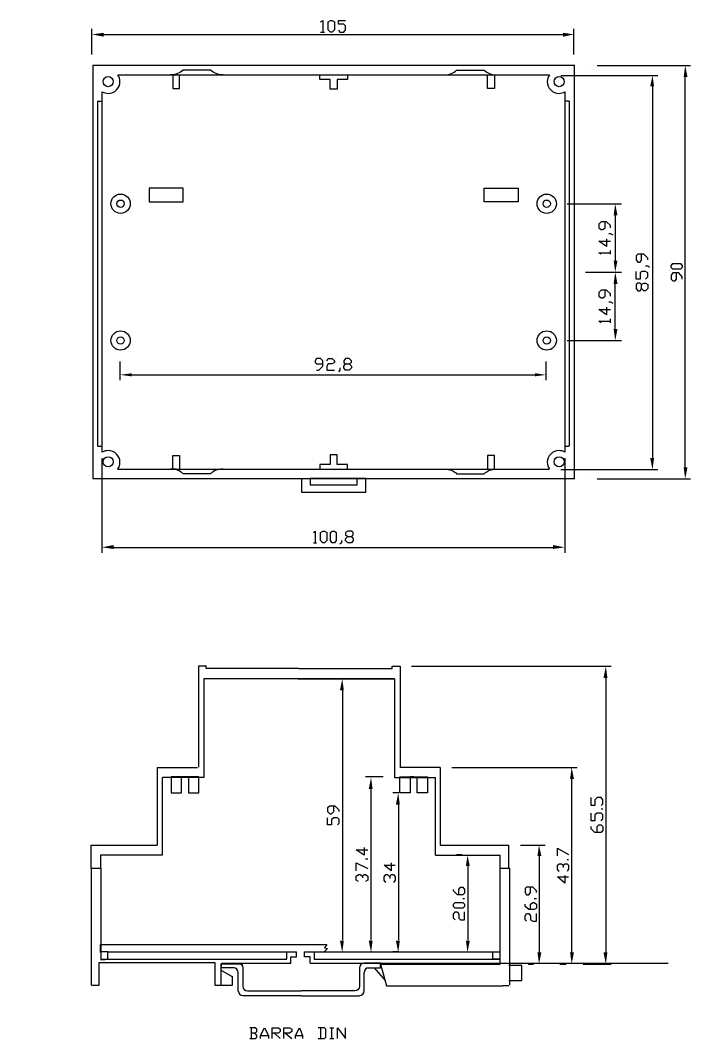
# Model space of a CAD drawing. Extents: x -39 to 253, y 29 to 251.
# Drawn here: x 106.6 to 252.6, y 29.2 to 251 of the extents above; entities that cross this region are included whole.
import ezdxf

# ---------------------------------------------------------------- set-up
doc = ezdxf.new("R2010")
doc.units = 0
doc.header["$MEASUREMENT"] = 0
doc.layers.add('LIVELLO_1', color=160, linetype='Continuous')

# ---------------------------------------------------------------- blocks, each defined once
blk = doc.blocks.new('AI9-BLK3')
at = {"layer": 'LIVELLO_1'}
for points in [[(16.93, 101.43), (16.93, 100.58), (14.39, 101.09)], [(117.01, 101.43), (117.01, 100.58), (119.38, 101.09)], [(143.26, 91.78), (144.1, 91.78), (143.59, 94.32)], [(135.97, 89.75), (136.82, 89.75), (136.48, 92.12)], [(-140.04, 75.86), (-139.19, 75.86), (-139.53, 78.4)], [(-18.63, 70.44), (-17.78, 70.44), (-18.29, 72.98)], [(-132.42, 67.23), (-131.57, 67.23), (-132.08, 69.77)], [(-119.89, 64.85), (-119.89, 64.01), (-122.43, 64.52)], [(-32, 64.85), (-32, 64.01), (-29.46, 64.52)], [(128.02, 61.64), (128.86, 61.64), (128.35, 64.18)], [(128.02, 51.82), (128.86, 51.82), (128.35, 49.28)], [(-122.94, 49.61), (-122.94, 48.77), (-125.31, 49.28)], [(-28.96, 49.61), (-28.96, 48.77), (-26.42, 49.28)], [(128.02, 46.74), (128.86, 46.74), (128.35, 49.28)], [(-123.78, 38.61), (-123.78, 37.76), (-126.32, 38.1)], [(-28.11, 38.61), (-28.11, 37.76), (-25.57, 38.1)], [(128.02, 36.91), (128.86, 36.91), (128.35, 34.37)], [(-132.42, 31.33), (-131.57, 31.33), (-132.08, 28.79)], [(-18.63, 27.94), (-17.78, 27.94), (-18.29, 25.57)], [(23.03, 27.26), (23.03, 26.59), (20.49, 26.92)], [(110.91, 27.26), (110.91, 26.59), (113.28, 26.92)], [(-140.04, 22.69), (-139.19, 22.69), (-139.53, 20.15)], [(135.97, 8.81), (136.82, 8.81), (136.48, 6.27)], [(143.26, 6.77), (144.1, 6.77), (143.59, 4.23)], [(19.13, -10.16), (19.13, -11.01), (16.59, -10.67)], [(114.81, -10.16), (114.81, -11.01), (117.35, -10.67)], [(-144.1, -24.05), (-143.26, -24.05), (-143.76, -21.51)], [(-139.7, -30.65), (-138.85, -30.65), (-139.36, -28.28)], [(-133.27, -39.29), (-132.42, -39.29), (-132.93, -36.91)], [(125.81, -39.12), (126.66, -39.12), (126.32, -36.58)], [(-17.1, -41.66), (-16.26, -41.66), (-16.76, -39.12)], [(68.41, -41.83), (69.26, -41.83), (68.92, -39.29)], [(-123.44, -52.83), (-123.44, -53.68), (-125.81, -53.34)], [(-28.45, -52.83), (-28.45, -53.68), (-25.91, -53.34)], [(118.53, -61.13), (119.38, -61.13), (118.87, -58.59)], [(74.68, -63.33), (75.52, -63.33), (75.18, -60.79)], [(80.6, -66.72), (81.45, -66.72), (81.11, -64.18)], [(-17.1, -77.05), (-16.26, -77.05), (-16.76, -79.59)], [(111.42, -77.89), (112.27, -77.89), (111.76, -75.52)], [(-133.27, -79.25), (-132.42, -79.25), (-132.93, -81.79)], [(95.84, -80.09), (96.69, -80.09), (96.18, -77.72)], [(-139.7, -87.88), (-138.85, -87.88), (-139.36, -90.42)], [(-144.1, -94.66), (-143.26, -94.66), (-143.76, -97.2)], [(68.41, -96.35), (69.26, -96.35), (68.92, -98.89)], [(74.68, -96.35), (75.52, -96.35), (75.18, -98.89)], [(80.6, -96.35), (81.45, -96.35), (81.11, -98.89)], [(95.84, -96.35), (96.69, -96.35), (96.18, -98.89)], [(111.42, -98.89), (112.27, -98.89), (111.76, -101.43)], [(118.53, -98.89), (119.38, -98.89), (118.87, -101.43)], [(125.81, -98.89), (126.66, -98.89), (126.32, -101.43)]]:
    blk.add_hatch(color=7, dxfattribs=at).paths.add_polyline_path(points)
blk = doc.blocks.new('AI9-BLK2')
at = {"layer": 'LIVELLO_1', "color": 7}
for p, q in [((15.62, 103.52), (15.62, 109.11)), ((120.61, 103.52), (120.61, 109.11)), ((18.16, 107.92), (118.24, 107.92)), ((65.41, 108.43), (66.25, 108.43)), ((120.61, 107.92), (120.61, 107.92)), ((15.62, 101.15), (15.62, 101.15)), ((120.61, 101.15), (120.61, 101.15)), ((123.15, 101.15), (123.15, 101.15)), ((125.69, 101.15), (146.01, 101.15)), ((144.82, 101.15), (144.82, 101.15)), ((21.25, 99.11), (115.27, 99.11)), ((115.19, 98.95), (115.19, 98.95)), ((117.73, 98.95), (138.9, 98.95)), ((144.82, 13.6), (144.82, 98.61)), ((17.88, 16.9), (17.88, 95.42)), ((118.64, 95.42), (118.64, 16.9)), ((137.71, 96.58), (137.71, 15.63)), ((16.81, 93.36), (17.82, 93.36)), ((16.89, 18.29), (16.89, 93.39)), ((119.59, 93.36), (118.58, 93.36)), ((119.64, 18.29), (119.64, 93.39)), ((116.71, 71.01), (116.71, 71.01)), ((119.09, 71.01), (130.94, 71.01)), ((129.58, 68.47), (129.58, 58.64)), ((128.57, 60), (128.57, 60.85)), ((120.61, 56.1), (120.61, 56.1)), ((120.61, 56.1), (120.61, 56.1)), ((123.15, 56.1), (130.94, 56.1)), ((123.15, 56.1), (130.94, 56.1)), ((129.58, 56.1), (129.58, 56.1)), ((129.58, 56.1), (129.58, 56.1)), ((129.58, 43.74), (129.58, 53.56)), ((128.57, 45.1), (128.57, 45.94)), ((116.71, 41.2), (116.71, 41.2)), ((119.09, 41.2), (130.94, 41.2)), ((21.72, 39), (21.72, 39)), ((114.51, 39), (114.51, 39)), ((21.72, 36.63), (21.72, 32.57)), ((114.51, 36.63), (114.51, 32.57)), ((24.26, 33.75), (112.14, 33.75)), ((114.51, 33.75), (114.51, 33.75)), ((17.82, 18.17), (16.81, 18.17)), ((17.82, 18.17), (17.82, 18.17)), ((119.59, 18.17), (118.58, 18.17)), ((118.58, 18.17), (118.58, 18.17)), ((17.82, 15.63), (17.82, -5.02)), ((118.58, 15.63), (118.58, -5.02)), ((115.19, 13.09), (21.21, 13.09)), ((115.19, 13.09), (115.19, 13.09)), ((117.73, 13.09), (138.9, 13.09)), ((137.71, 13.09), (137.71, 13.09)), ((123.15, 11.06), (123.15, 11.06)), ((125.69, 11.06), (146.01, 11.06)), ((20.36, -3.84), (116.04, -3.84)), ((63.88, -2.82), (64.56, -2.82)), ((118.58, -3.84), (118.58, -3.84)), ((82.68, -29.75), (82.68, -29.75)), ((85.22, -29.75), (128.74, -29.75)), ((81.49, -32.46), (40.01, -32.46)), ((68.55, -32.44), (68.94, -32.44)), ((70.99, -32.46), (70.99, -32.46)), ((127.55, -32.29), (127.55, -92.06)), ((70.19, -34.94), (70.19, -89.44)), ((29.85, -51.76), (29.85, -68.69)), ((29.85, -51.76), (38.65, -51.76)), ((91.48, -51.76), (82.68, -51.76)), ((91.48, -51.76), (91.48, -68.69)), ((91.48, -51.76), (91.48, -51.76)), ((94.02, -51.76), (121.29, -51.76)), ((31.03, -70.9), (31.03, -53.96)), ((79.05, -53.84), (75.19, -53.84)), ((76.41, -53.96), (76.41, -53.96)), ((81.49, -53.96), (81.49, -53.96)), ((90.47, -70.9), (90.47, -53.96)), ((120.1, -54.3), (120.1, -92.06)), ((76.43, -89.44), (76.43, -56.34)), ((82.44, -57.34), (81.17, -57.34)), ((84.88, -57.35), (84.88, -57.35)), ((82.42, -59.84), (82.42, -89.44)), ((126.87, -60.9), (126.54, -60.9)), ((91.48, -68.69), (106.39, -68.69)), ((106.39, -73.77), (106.39, -68.69)), ((106.39, -68.69), (106.39, -68.69)), ((108.93, -68.69), (114.34, -68.69)), ((31.03, -70.9), (17.49, -70.9)), ((17.49, -70.9), (17.49, -73.77)), ((90.47, -70.9), (104.52, -70.9)), ((95.01, -70.74), (96.26, -70.74)), ((97.41, -70.9), (97.41, -70.9)), ((104.52, -73.77), (104.52, -70.9)), ((75.74, -71.74), (75.23, -71.74)), ((112.99, -71.06), (112.99, -92.06)), ((119.42, -71.91), (119.09, -71.91)), ((97.51, -73.24), (97.51, -89.44)), ((96.73, -80.38), (96.39, -80.38)), ((112.48, -80.38), (111.97, -80.38)), ((17.49, -92.06), (17.49, -90.37)), ((19.07, -91.94), (60.2, -91.94)), ((61.9, -91.94), (102.93, -91.94)), ((68.55, -91.94), (68.94, -91.94)), ((70.15, -92.06), (70.15, -92.06)), ((70.99, -92.06), (70.99, -92.06)), ((74.89, -92.06), (74.89, -92.06)), ((77.39, -91.94), (77.68, -91.94)), ((82.44, -91.94), (81.17, -91.94)), ((82.34, -92.06), (82.34, -92.06)), ((84.88, -92.06), (84.88, -92.06)), ((95.01, -91.94), (96.26, -91.94)), ((97.41, -92.06), (97.41, -92.06)), ((17.49, -93.59), (18.5, -93.59)), ((17.57, -93.54), (58.05, -93.54)), ((43.73, -94.6), (43.73, -95.45)), ((48.47, -94.6), (43.73, -94.6)), ((63.15, -94.44), (78.54, -94.44)), ((70.35, -94.44), (141.1, -94.44)), ((78.45, -94.6), (79.8, -99.34)), ((78.45, -95.45), (78.45, -94.6)), ((110.62, -94.6), (111.8, -94.6)), ((112.99, -94.6), (112.99, -94.6)), ((117.56, -94.6), (118.92, -94.6)), ((120.1, -94.6), (120.1, -94.6)), ((120.1, -94.6), (120.1, -94.6)), ((122.64, -94.6), (128.74, -94.6)), ((127.55, -94.6), (127.55, -94.6)), ((43.73, -95.45), (43.73, -99.34)), ((46.44, -95.45), (43.73, -95.45)), ((46.1, -97.31), (43.73, -95.96)), ((47.46, -100.53), (47.46, -96.46)), ((74.89, -100.53), (74.89, -96.46)), ((75.74, -95.45), (78.45, -95.45)), ((77.09, -95.45), (79.46, -98.16)), ((42.36, -99.24), (43.86, -99.24)), ((79.8, -99.34), (81.49, -99.34)), ((81.49, -99.34), (105.03, -99.34)), ((106.39, -99.34), (105.03, -99.34)), ((61.17, -101.54), (48.47, -101.54)), ((61.17, -101.54), (73.87, -101.54)), ((50.34, -108.49), (50.34, -110.86)), ((65.41, -108.49), (65.41, -110.86)), ((67.44, -108.49), (68.29, -108.49)), ((67.78, -108.49), (67.78, -110.86)), ((52.37, -110.18), (54.06, -110.18)), ((55.42, -109.67), (56.6, -110.86)), ((57.79, -109.67), (59.14, -110.86)), ((59.99, -110.18), (61.51, -110.18)), ((67.44, -110.86), (68.29, -110.86))]:
    blk.add_line(p, q, dxfattribs=at)
for points in [[(65.41, 110.63), (65.91, 110.97), (65.91, 108.43)], [(69.3, 108.94), (69.64, 108.43), (70.49, 108.43), (70.83, 108.94), (70.83, 109.78), (70.49, 110.12), (69.3, 110.12), (69.3, 110.97), (70.83, 110.97)], [(33.98, 99.11), (33.23, 99.11), (33.23, 96.11), (34.73, 96.11), (34.73, 99.11)], [(68.26, 99.11), (71.26, 99.11), (71.26, 98.11), (69.01, 98.11), (69.01, 96.01), (67.51, 96.01), (67.51, 98.11), (65.26, 98.11), (65.26, 99.11)], [(102.55, 99.11), (103.3, 99.11), (103.3, 96.11), (101.8, 96.11), (101.8, 99.11)], [(128.57, 65.76), (128.57, 66.26), (127.72, 67.11), (126.54, 67.11), (126.03, 66.6), (126.03, 65.76), (126.54, 65.42), (126.87, 65.42), (127.38, 65.76), (127.38, 67.11)], [(128.23, 64.57), (128.57, 64.57), (129.08, 64.23)], [(127.72, 63.39), (127.72, 61.69), (126.03, 62.88), (128.57, 62.88)], [(126.54, 60), (126.03, 60.34), (128.57, 60.34)], [(136.7, 58.81), (136.7, 59.15), (135.85, 60), (134.49, 60), (134.16, 59.66), (134.16, 58.81), (134.49, 58.31), (135, 58.31), (135.34, 58.81), (135.34, 60)], [(136.19, 54.58), (136.7, 55.09), (136.7, 55.94), (136.19, 56.27), (135.34, 56.27), (135, 55.94), (135, 54.58), (134.16, 54.58), (134.16, 56.27)], [(136.19, 57.46), (136.7, 57.46), (137.03, 57.12)], [(144.15, 54.58), (144.15, 55.09), (143.47, 55.94), (142.11, 55.94), (141.78, 55.43), (141.78, 54.58), (142.11, 54.24), (142.62, 54.24), (142.96, 54.58), (142.96, 55.94)], [(136.7, 52.55), (136.19, 52.04), (135.85, 52.04), (135.34, 52.55), (135.34, 53.4), (135, 53.73), (134.49, 53.73), (134.16, 53.4), (134.16, 52.55), (134.49, 52.04), (135, 52.04), (135.34, 52.55)], [(135.34, 53.4), (135.85, 53.73), (136.19, 53.73), (136.7, 53.4), (136.7, 52.55)], [(128.57, 50.86), (128.57, 51.36), (127.72, 52.21), (126.54, 52.21), (126.03, 51.7), (126.03, 50.86), (126.54, 50.52), (126.87, 50.52), (127.38, 50.86), (127.38, 52.21)], [(128.23, 49.67), (128.57, 49.67), (129.08, 49.33)], [(127.72, 48.48), (127.72, 46.79), (126.03, 47.98), (128.57, 47.98)], [(126.54, 45.1), (126.03, 45.44), (128.57, 45.44)], [(64.56, 34.77), (65.07, 34.77), (65.91, 35.62), (65.91, 36.8), (65.41, 37.31), (64.56, 37.31), (64.22, 36.8), (64.22, 36.46), (64.56, 36.12), (65.91, 36.12)], [(66.76, 36.8), (67.1, 37.31), (67.95, 37.31), (68.45, 36.8), (68.45, 36.46), (67.95, 36.12), (67.1, 36.12), (66.76, 35.62), (66.76, 34.77), (68.45, 34.77)], [(70.83, 34.77), (70.49, 35.28), (70.49, 35.62), (70.83, 36.12), (71.67, 36.12), (72.18, 36.46), (72.18, 36.8), (71.67, 37.31), (70.83, 37.31), (70.49, 36.8), (70.49, 36.46), (70.83, 36.12)], [(71.67, 36.12), (72.18, 35.62), (72.18, 35.28), (71.67, 34.77), (70.83, 34.77)], [(69.64, 35.28), (69.64, 34.77), (69.3, 34.43)], [(33.98, 13.21), (33.23, 13.21), (33.23, 16.21), (34.73, 16.21), (34.73, 13.21)], [(68.26, 13.21), (71.26, 13.21), (71.26, 14.21), (69.01, 14.21), (69.01, 16.31), (67.51, 16.31), (67.51, 14.21), (65.26, 14.21), (65.26, 13.21)], [(102.55, 13.21), (103.3, 13.21), (103.3, 16.21), (101.8, 16.21), (101.8, 13.21)], [(61.27, 11.16), (61.27, 8.16), (75.26, 8.16), (75.26, 11.16), (73.36, 11.16), (63.16, 11.16), (63.16, 9.76), (73.36, 9.76), (73.36, 11.16)], [(63.88, -0.62), (64.22, -0.28), (64.22, -2.82)], [(71.33, -2.82), (70.83, -2.32), (70.83, -1.98), (71.33, -1.47), (72.18, -1.47), (72.52, -1.13), (72.52, -0.62), (72.18, -0.28), (71.33, -0.28), (70.83, -0.62), (70.83, -1.13), (71.33, -1.47)], [(72.18, -1.47), (72.52, -1.98), (72.52, -2.32), (72.18, -2.82), (71.33, -2.82)], [(69.98, -2.32), (69.98, -2.82), (69.64, -3.16)], [(40.56, -29.74), (38.81, -29.74), (38.81, -51.74)], [(60.67, -30.26), (40.51, -30.26), (40.51, -29.75)], [(60.67, -30.26), (80.99, -30.26), (80.99, -29.75)], [(81.04, -29.74), (82.79, -29.74), (82.79, -51.54)], [(40.01, -32.46), (40.01, -53.96), (31.03, -53.96)], [(60.5, -32.46), (81.49, -32.46), (81.49, -53.96), (90.47, -53.96)], [(35.91, -53.84), (36.66, -53.84), (36.66, -57.34), (38.91, -57.34), (38.91, -53.84), (32.91, -53.84), (32.91, -57.34), (35.16, -57.34), (35.16, -53.84)], [(85.69, -53.84), (84.94, -53.84), (84.94, -57.34), (82.69, -57.34), (82.69, -53.84), (88.69, -53.84), (88.69, -57.34), (86.44, -57.34), (86.44, -53.84)], [(126.54, -60.06), (126.87, -59.72), (126.87, -58.87), (126.54, -58.36), (125.69, -58.36), (125.18, -58.87), (125.18, -60.06), (124.33, -60.06), (124.33, -58.36)], [(69.47, -61.41), (69.47, -61.07), (68.62, -60.23), (67.44, -60.23), (66.93, -60.57), (66.93, -61.41), (67.44, -61.92), (67.78, -61.92), (68.29, -61.41), (68.29, -60.23)], [(126.54, -63.44), (126.87, -62.94), (126.87, -62.09), (126.54, -61.75), (125.69, -61.75), (125.18, -62.09), (125.18, -63.44), (124.33, -63.44), (124.33, -61.75)], [(69.13, -64.29), (69.47, -63.95), (69.47, -63.11), (69.13, -62.77), (68.29, -62.77), (67.78, -63.11), (67.78, -64.29), (66.93, -64.29), (66.93, -62.77)], [(125.69, -65.98), (125.69, -64.63), (126.03, -64.29), (126.54, -64.29), (126.87, -64.63), (126.87, -65.48), (126.54, -65.98), (125.18, -65.98), (124.33, -65.14), (124.33, -64.63)], [(15.45, -73.77), (15.45, -68.69), (29.85, -68.69)], [(74.89, -69.2), (74.89, -70.9), (73.2, -69.71), (75.74, -69.71)], [(117.05, -71.06), (117.05, -69.37), (119.42, -70.73)], [(73.2, -74.28), (73.2, -72.59), (75.74, -73.77)], [(80.82, -72.59), (80.82, -74.28), (79.29, -73.1), (81.66, -73.1)], [(117.39, -74.45), (117.05, -73.94), (117.05, -73.1), (117.39, -72.76), (117.9, -72.76), (118.24, -73.1), (118.24, -73.6)], [(118.24, -73.1), (118.58, -72.76), (119.09, -72.76), (119.42, -73.1), (119.42, -73.94), (119.09, -74.45)], [(15.57, -99.24), (15.57, -73.74), (17.57, -73.74), (17.57, -93.54)], [(64.05, -93.54), (104.53, -93.54), (104.53, -73.74), (106.53, -73.74), (106.53, -99.24)], [(73.7, -76.65), (73.2, -76.31), (73.2, -75.47), (73.7, -75.13), (74.04, -75.13), (74.55, -75.47), (74.55, -75.81)], [(74.55, -75.47), (74.89, -75.13), (75.23, -75.13), (75.74, -75.47), (75.74, -76.31), (75.23, -76.65)], [(79.63, -76.82), (79.29, -76.31), (79.29, -75.64), (79.63, -75.13), (79.97, -75.13), (80.48, -75.64), (80.48, -75.98)], [(80.48, -75.64), (80.82, -75.13), (81.32, -75.13), (81.66, -75.64), (81.66, -76.31), (81.32, -76.82)], [(118.58, -75.3), (118.58, -76.99), (117.05, -75.64), (119.42, -75.64)], [(95.55, -79.53), (95.55, -78.35), (95.89, -77.84), (96.39, -77.84), (96.73, -78.35), (96.73, -79.19), (96.39, -79.53), (95.21, -79.53), (94.36, -78.68), (94.36, -78.35)], [(112.48, -79.02), (112.48, -78.68), (111.63, -77.84), (110.28, -77.84), (109.94, -78.18), (109.94, -79.02), (110.28, -79.53), (110.79, -79.53), (111.13, -79.02), (111.13, -77.84)], [(111.13, -82.75), (111.13, -81.56), (111.63, -81.22), (111.97, -81.22), (112.48, -81.56), (112.48, -82.41), (111.97, -82.75), (110.79, -82.75), (109.94, -82.07), (109.94, -81.56)], [(94.7, -84.95), (94.36, -84.61), (94.36, -83.76), (94.7, -83.26), (95.21, -83.26), (95.55, -83.76), (95.55, -84.61), (95.89, -84.95), (96.73, -84.95), (96.73, -83.26)], [(110.28, -85.29), (109.94, -84.95), (109.94, -84.1), (110.28, -83.6), (110.79, -83.6), (111.13, -84.1), (111.13, -84.95), (111.63, -85.29), (112.48, -85.29), (112.48, -83.6)], [(17.57, -91.94), (17.57, -90.34), (66.8, -90.34)], [(66.76, -90.37), (66.25, -91.05), (66.93, -91.22), (66.08, -92.06)], [(17.57, -93.54), (19.07, -93.54), (19.07, -91.94), (17.57, -91.94)], [(58.05, -93.48), (58.05, -91.94), (60.2, -91.94)], [(58.95, -94.44), (58.95, -93.04), (60.2, -93.04), (60.2, -91.94)], [(63.15, -94.44), (63.15, -93.04), (61.9, -93.04), (61.9, -91.94)], [(61.9, -91.94), (64.05, -91.94), (64.05, -93.54)], [(104.53, -93.54), (102.93, -93.54), (102.93, -91.94), (104.53, -91.94)], [(15.57, -99.24), (17.17, -99.24), (17.17, -94.24), (42.36, -94.24), (42.36, -99.24)], [(43.86, -95.44), (43.86, -94.44), (58.95, -94.44)], [(78.45, -94.6), (104.52, -94.6), (104.52, -93.59)], [(106.39, -98.16), (109.26, -98.16), (109.26, -94.94), (106.39, -94.94)], [(43.86, -99.24), (46.26, -99.24), (46.26, -97.24)], [(51.18, -109.67), (51.52, -109.33), (51.52, -108.83), (51.18, -108.49), (50, -108.49)], [(52.37, -110.86), (52.37, -110.18), (53.21, -108.49), (54.06, -110.18), (54.06, -110.86)], [(54.91, -110.86), (54.91, -108.49), (56.26, -108.49), (56.6, -108.83), (56.6, -109.33), (56.26, -109.67), (54.91, -109.67)], [(57.45, -110.86), (57.45, -108.49), (58.63, -108.49), (59.14, -108.83), (59.14, -109.33), (58.63, -109.67), (57.45, -109.67)], [(59.99, -110.86), (59.99, -110.18), (60.83, -108.49), (61.51, -110.18), (61.51, -110.86)], [(64.9, -110.86), (66.25, -110.86), (66.59, -110.52), (66.59, -108.83), (66.25, -108.49), (64.9, -108.49)], [(69.13, -110.86), (69.13, -108.49), (70.83, -110.86), (70.83, -108.49)], [(50, -110.86), (51.18, -110.86), (51.52, -110.52), (51.52, -110.18), (51.18, -109.67), (50.34, -109.67)]]:
    blk.add_lwpolyline(points, dxfattribs=at)
for points in [[(67.61, 108.43), (67.1, 108.94), (67.1, 110.63), (67.61, 110.97), (67.95, 110.97), (68.45, 110.63), (68.45, 108.94), (67.95, 108.43)], [(15.79, 11.16), (120.74, 11.16), (120.74, 101.16), (15.79, 101.16)], [(28.08, 71.41), (35.48, 71.41), (35.48, 74.41), (28.08, 74.41)], [(108.44, 71.41), (101.05, 71.41), (101.05, 74.41), (108.44, 74.41)], [(144.15, 57.12), (143.81, 56.78), (142.11, 56.78), (141.78, 57.12), (141.78, 57.46), (142.11, 57.97), (143.81, 57.97), (144.15, 57.46)], [(65.91, -2.82), (65.41, -2.32), (65.41, -0.62), (65.91, -0.28), (66.25, -0.28), (66.76, -0.62), (66.76, -2.32), (66.25, -2.82)], [(67.95, -2.82), (67.61, -2.32), (67.61, -0.62), (67.95, -0.28), (68.45, -0.28), (68.79, -0.62), (68.79, -2.32), (68.45, -2.82)], [(96.73, -82.07), (96.39, -82.41), (94.7, -82.41), (94.36, -82.07), (94.36, -81.56), (94.7, -81.22), (96.39, -81.22), (96.73, -81.56)]]:
    blk.add_lwpolyline(points, close=True, dxfattribs=at)
for points, knots in [([(44.2, 99.11), (44.14, 99.11), (44.08, 99.1), (44.03, 99.1), (43.08, 99.1), (42.17, 99.46), (41.47, 100.11), (41.47, 100.11), (41.47, 100.11), (41.47, 100.11), (41.47, 100.11), (35.48, 100.11), (35.48, 100.11), (34.78, 99.46), (33.87, 99.1), (32.92, 99.1), (32.87, 99.1), (32.81, 99.11), (32.75, 99.11)], [0, 0, 0, 0, 1, 1, 1, 2, 2, 2, 3, 3, 3, 4, 4, 4, 5, 5, 5, 6, 6, 6, 6]), ([(92.33, 99.11), (92.38, 99.11), (92.44, 99.1), (92.5, 99.1), (93.45, 99.1), (94.36, 99.46), (95.05, 100.11), (95.05, 100.11), (95.05, 100.11), (95.05, 100.11), (95.05, 100.11), (101.05, 100.11), (101.05, 100.11), (101.74, 99.46), (102.65, 99.1), (103.6, 99.1), (103.66, 99.1), (103.72, 99.11), (103.77, 99.11)], [0, 0, 0, 0, 1, 1, 1, 2, 2, 2, 3, 3, 3, 4, 4, 4, 5, 5, 5, 6, 6, 6, 6]), ([(17.88, 95.42), (18.28, 95.19), (18.72, 95.07), (19.18, 95.07), (20.58, 95.07), (21.73, 96.22), (21.73, 97.63), (21.73, 98.16), (21.56, 98.68), (21.25, 99.11)], [0, 0, 0, 0, 1, 1, 1, 2, 2, 2, 3, 3, 3, 3]), ([(20.26, 97.62), (20.26, 98.23), (19.77, 98.72), (19.16, 98.72), (18.56, 98.72), (18.07, 98.23), (18.07, 97.62), (18.07, 97.01), (18.56, 96.52), (19.16, 96.52), (19.77, 96.52), (20.26, 97.01), (20.26, 97.62)], [0, 0, 0, 0, 1, 1, 1, 2, 2, 2, 3, 3, 3, 4, 4, 4, 4]), ([(115.27, 99.11), (114.96, 98.68), (114.8, 98.16), (114.8, 97.63), (114.8, 96.22), (115.94, 95.07), (117.35, 95.07), (117.8, 95.07), (118.25, 95.19), (118.64, 95.42)], [0, 0, 0, 0, 1, 1, 1, 2, 2, 2, 3, 3, 3, 3]), ([(118.48, 97.62), (118.48, 98.23), (117.98, 98.72), (117.38, 98.72), (116.77, 98.72), (116.28, 98.23), (116.28, 97.62), (116.28, 97.01), (116.77, 96.52), (117.38, 96.52), (117.98, 96.52), (118.48, 97.01), (118.48, 97.62)], [0, 0, 0, 0, 1, 1, 1, 2, 2, 2, 3, 3, 3, 4, 4, 4, 4]), ([(23.97, 71.03), (23.97, 72.19), (23.03, 73.13), (21.87, 73.13), (20.72, 73.13), (19.77, 72.19), (19.77, 71.03), (19.77, 69.88), (20.72, 68.93), (21.87, 68.93), (23.03, 68.93), (23.97, 69.88), (23.97, 71.03)], [0, 0, 0, 0, 1, 1, 1, 2, 2, 2, 3, 3, 3, 4, 4, 4, 4]), ([(22.67, 71.03), (22.67, 71.48), (22.32, 71.83), (21.87, 71.83), (21.43, 71.83), (21.07, 71.48), (21.07, 71.03), (21.07, 70.59), (21.43, 70.23), (21.87, 70.23), (22.32, 70.23), (22.67, 70.59), (22.67, 71.03)], [0, 0, 0, 0, 1, 1, 1, 2, 2, 2, 3, 3, 3, 4, 4, 4, 4]), ([(116.77, 71.03), (116.77, 72.19), (115.83, 73.13), (114.67, 73.13), (113.51, 73.13), (112.57, 72.19), (112.57, 71.03), (112.57, 69.88), (113.51, 68.93), (114.67, 68.93), (115.83, 68.93), (116.77, 69.88), (116.77, 71.03)], [0, 0, 0, 0, 1, 1, 1, 2, 2, 2, 3, 3, 3, 4, 4, 4, 4]), ([(115.47, 71.03), (115.47, 71.48), (115.11, 71.83), (114.67, 71.83), (114.23, 71.83), (113.87, 71.48), (113.87, 71.03), (113.87, 70.59), (114.23, 70.23), (114.67, 70.23), (115.11, 70.23), (115.47, 70.59), (115.47, 71.03)], [0, 0, 0, 0, 1, 1, 1, 2, 2, 2, 3, 3, 3, 4, 4, 4, 4]), ([(23.97, 41.23), (23.97, 42.39), (23.03, 43.33), (21.87, 43.33), (20.72, 43.33), (19.77, 42.39), (19.77, 41.23), (19.77, 40.07), (20.72, 39.13), (21.87, 39.13), (23.03, 39.13), (23.97, 40.07), (23.97, 41.23)], [0, 0, 0, 0, 1, 1, 1, 2, 2, 2, 3, 3, 3, 4, 4, 4, 4]), ([(116.77, 41.23), (116.77, 42.39), (115.83, 43.33), (114.67, 43.33), (113.51, 43.33), (112.57, 42.39), (112.57, 41.23), (112.57, 40.07), (113.51, 39.13), (114.67, 39.13), (115.83, 39.13), (116.77, 40.07), (116.77, 41.23)], [0, 0, 0, 0, 1, 1, 1, 2, 2, 2, 3, 3, 3, 4, 4, 4, 4]), ([(22.67, 41.23), (22.67, 41.67), (22.32, 42.03), (21.87, 42.03), (21.43, 42.03), (21.07, 41.67), (21.07, 41.23), (21.07, 40.79), (21.43, 40.43), (21.87, 40.43), (22.32, 40.43), (22.67, 40.79), (22.67, 41.23)], [0, 0, 0, 0, 1, 1, 1, 2, 2, 2, 3, 3, 3, 4, 4, 4, 4]), ([(115.47, 41.23), (115.47, 41.67), (115.11, 42.03), (114.67, 42.03), (114.23, 42.03), (113.87, 41.67), (113.87, 41.23), (113.87, 40.79), (114.23, 40.43), (114.67, 40.43), (115.11, 40.43), (115.47, 40.79), (115.47, 41.23)], [0, 0, 0, 0, 1, 1, 1, 2, 2, 2, 3, 3, 3, 4, 4, 4, 4]), ([(21.25, 13.21), (21.56, 13.64), (21.73, 14.16), (21.73, 14.69), (21.73, 16.1), (20.58, 17.25), (19.18, 17.25), (18.72, 17.25), (18.28, 17.12), (17.88, 16.9)], [0, 0, 0, 0, 1, 1, 1, 2, 2, 2, 3, 3, 3, 3]), ([(20.26, 14.82), (20.26, 15.42), (19.77, 15.92), (19.16, 15.92), (18.56, 15.92), (18.07, 15.42), (18.07, 14.82), (18.07, 14.21), (18.56, 13.72), (19.16, 13.72), (19.77, 13.72), (20.26, 14.21), (20.26, 14.82)], [0, 0, 0, 0, 1, 1, 1, 2, 2, 2, 3, 3, 3, 4, 4, 4, 4]), ([(118.64, 16.9), (118.25, 17.12), (117.8, 17.25), (117.35, 17.25), (115.94, 17.25), (114.8, 16.1), (114.8, 14.69), (114.8, 14.16), (114.96, 13.64), (115.27, 13.21)], [0, 0, 0, 0, 1, 1, 1, 2, 2, 2, 3, 3, 3, 3]), ([(118.48, 14.82), (118.48, 15.42), (117.98, 15.92), (117.38, 15.92), (116.77, 15.92), (116.28, 15.42), (116.28, 14.82), (116.28, 14.21), (116.77, 13.72), (117.38, 13.72), (117.98, 13.72), (118.48, 14.21), (118.48, 14.82)], [0, 0, 0, 0, 1, 1, 1, 2, 2, 2, 3, 3, 3, 4, 4, 4, 4]), ([(44.2, 13.21), (44.14, 13.21), (44.08, 13.21), (44.03, 13.21), (43.08, 13.21), (42.17, 12.86), (41.47, 12.21), (41.47, 12.21), (41.47, 12.21), (41.47, 12.21), (41.47, 12.21), (35.48, 12.21), (35.48, 12.21), (34.78, 12.86), (33.87, 13.21), (32.92, 13.21), (32.87, 13.21), (32.81, 13.21), (32.75, 13.21)], [0, 0, 0, 0, 1, 1, 1, 2, 2, 2, 3, 3, 3, 4, 4, 4, 5, 5, 5, 6, 6, 6, 6]), ([(92.33, 13.21), (92.38, 13.21), (92.44, 13.21), (92.5, 13.21), (93.45, 13.21), (94.36, 12.86), (95.05, 12.21), (95.05, 12.21), (95.05, 12.21), (95.05, 12.21), (95.05, 12.21), (101.05, 12.21), (101.05, 12.21), (101.74, 12.86), (102.65, 13.21), (103.6, 13.21), (103.66, 13.21), (103.72, 13.21), (103.77, 13.21)], [0, 0, 0, 0, 1, 1, 1, 2, 2, 2, 3, 3, 3, 4, 4, 4, 5, 5, 5, 6, 6, 6, 6]), ([(43.86, -94.44), (43.86, -94.44), (47.51, -94.44), (47.51, -94.44), (48.06, -94.44), (48.51, -94.89), (48.51, -95.44), (48.51, -95.44), (48.51, -99.44), (48.51, -99.44), (48.51, -99.99), (48.95, -100.44), (49.51, -100.44), (49.51, -100.44), (61.2, -100.44), (61.2, -100.44)], [0, 0, 0, 0, 1, 1, 1, 2, 2, 2, 3, 3, 3, 4, 4, 4, 5, 5, 5, 5]), ([(78.54, -94.44), (78.54, -94.44), (74.89, -94.44), (74.89, -94.44), (74.34, -94.44), (73.89, -94.89), (73.89, -95.44), (73.89, -95.44), (73.89, -99.44), (73.89, -99.44), (73.89, -99.99), (73.45, -100.44), (72.9, -100.44), (72.9, -100.44), (61.2, -100.44), (61.2, -100.44)], [0, 0, 0, 0, 1, 1, 1, 2, 2, 2, 3, 3, 3, 4, 4, 4, 5, 5, 5, 5])]:
    blk.add_open_spline(points, degree=3, knots=knots, dxfattribs=at)
for points in [[(47.51, -96.44), (47.51, -95.89), (47.06, -95.44), (46.51, -95.44)], [(75.89, -95.44), (75.34, -95.44), (74.89, -95.89), (74.89, -96.44)], [(47.51, -100.44), (47.51, -100.99), (47.95, -101.44), (48.51, -101.44)], [(73.89, -101.44), (74.45, -101.44), (74.89, -100.99), (74.89, -100.44)]]:
    blk.add_open_spline(points, degree=3, dxfattribs=at)
blk = doc.blocks.new('AI9-BLK1')
at = {"layer": 'LIVELLO_1', "color": 7}
for name, p in [('AI9-BLK2', (0, 0)), ('AI9-BLK3', (1.229382, 6.82861))]:
    blk.add_blockref(name, p, dxfattribs=at)

msp = doc.modelspace()

# ---------------------------------------------------------------- block references
at = {"layer": 'LIVELLO_1', "color": 7}
msp.add_blockref('AI9-BLK1', (106.582986, 140.047007), dxfattribs=at)

doc.saveas('drawing.dxf')
